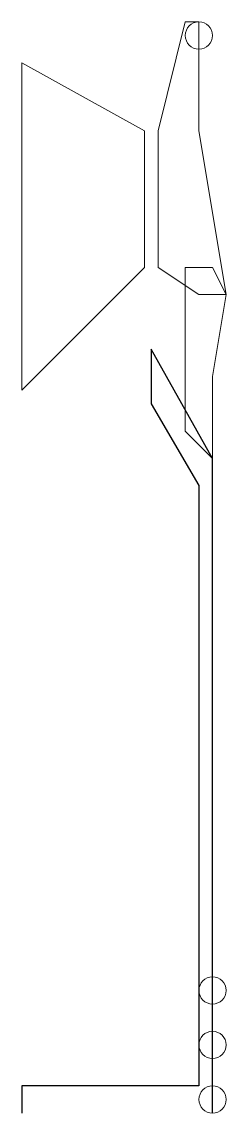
# Model space of a CAD drawing. Header units: millimetres. Extents: x 0 to 7.5, y 0 to 40.
import ezdxf

# ---------------------------------------------------------------- set-up
doc = ezdxf.new("R2010")
doc.units = ezdxf.units.MM
doc.layers.add('bottom', color=18, linetype='Continuous', true_color=0x000000)
for name, color, linetype, lineweight, true_color in [('ExternalSupports', 3, 'Continuous', 0, 0x00ff00), ('top', 4, 'Continuous', 0, 0x00ffff), ('topGrips', 30, 'Continuous', 0, 0xff7f00)]:
    doc.layers.add(name, color=color, linetype=linetype, lineweight=lineweight, true_color=true_color)

msp = doc.modelspace()

# ---------------------------------------------------------------- linework, layer by layer
at = {"layer": 'bottom'}
for p, q in [((7, 24), (4.75, 28)), ((4.75, 28), (4.75, 26)), ((4.75, 26), (6.5, 23)), ((7, 0), (7, 24)), ((6.5, 23), (6.5, 1)), ((6.5, 1), (0, 1)), ((0, 1), (0, 0))]:
    msp.add_line(p, q, dxfattribs=at)
at = {"layer": 'ExternalSupports'}
for p, q in [((7, 31), (6, 31)), ((6, 31), (6, 25)), ((7.5, 30), (7, 31)), ((7, 27), (7.5, 30)), ((7, 24), (7, 27)), ((6, 25), (7, 24))]:
    msp.add_line(p, q, dxfattribs=at)
at = {"layer": 'top'}
for p, q in [((6, 40), (5, 36)), ((6.5, 40), (6, 40)), ((6.5, 36), (6.5, 40)), ((0, 38.5), (0, 26.5)), ((4.5, 36), (0, 38.5)), ((4.5, 31), (4.5, 36)), ((5, 36), (5, 31)), ((6.5, 36), (7.5, 30)), ((0, 26.5), (4.5, 31)), ((5, 31), (6.5, 30)), ((6.5, 30), (7.5, 30))]:
    msp.add_line(p, q, dxfattribs=at)
at = {"layer": 'topGrips'}
for centre in [(6.5, 39.5), (7, 4.5), (7, 2.5), (7, 0.5)]:
    msp.add_circle(centre, 0.5, dxfattribs=at)

doc.saveas('drawing.dxf')
